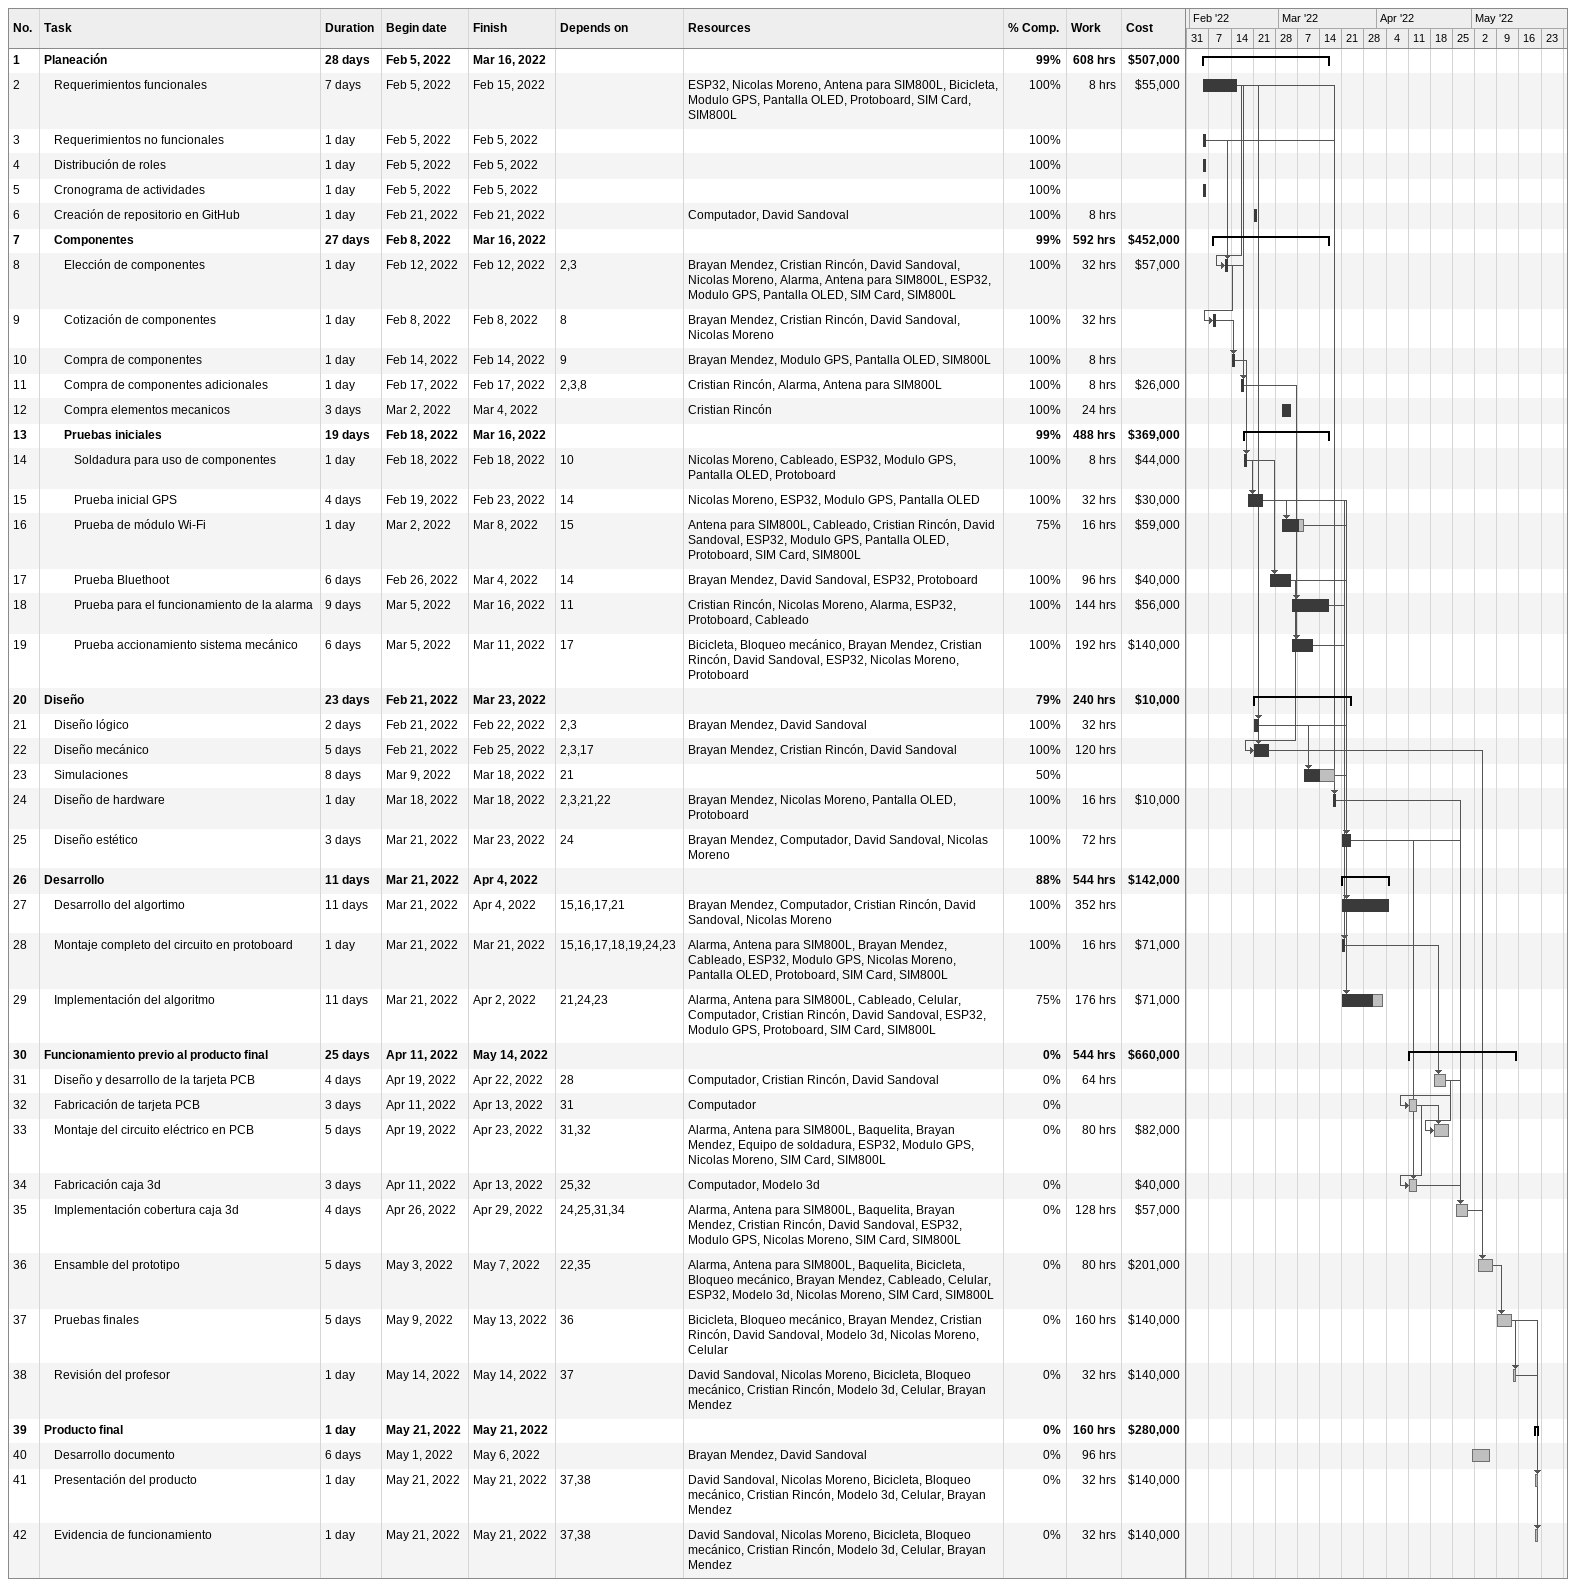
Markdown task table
| ID | Level | Task | Duration | Start | Finish | Predecessors | Resources | % complete | Work (h) | Cost ($) |
|---|---|---|---|---|---|---|---|---|---|---|
| 1 | 1 | **Planeación** | 28d | 2022-02-05 | 2022-03-16 |  |  | 99 | 608 | 507000 |
| 2 | 2 | Requerimientos funcionales | 7d | 2022-02-05 | 2022-02-15 |  | ESP32, Nicolas Moreno, Antena para SIM800L, Bicicleta, Modulo GPS, Pantalla OLED, Protoboard, SIM Card, SIM800L | 100 | 8 | 55000 |
| 3 | 2 | Requerimientos no funcionales | 1d | 2022-02-05 | 2022-02-05 |  |  | 100 |  |  |
| 4 | 2 | Distribución de roles | 1d | 2022-02-05 | 2022-02-05 |  |  | 100 |  |  |
| 5 | 2 | Cronograma de actividades | 1d | 2022-02-05 | 2022-02-05 |  |  | 100 |  |  |
| 6 | 2 | Creación de repositorio en GitHub | 1d | 2022-02-21 | 2022-02-21 |  | Computador, David Sandoval | 100 | 8 |  |
| 7 | 2 | **Componentes** | 27d | 2022-02-08 | 2022-03-16 |  |  | 99 | 592 | 452000 |
| 8 | 3 | Elección de componentes | 1d | 2022-02-12 | 2022-02-12 | 2, 3 | Brayan Mendez, Cristian Rincón, David Sandoval, Nicolas Moreno, Alarma, Antena para SIM800L, ESP32, Modulo GPS, Pantalla OLED, SIM Card, SIM800L | 100 | 32 | 57000 |
| 9 | 3 | Cotización de componentes | 1d | 2022-02-08 | 2022-02-08 | 8 | Brayan Mendez, Cristian Rincón, David Sandoval, Nicolas Moreno | 100 | 32 |  |
| 10 | 3 | Compra de componentes | 1d | 2022-02-14 | 2022-02-14 | 9 | Brayan Mendez, Modulo GPS, Pantalla OLED, SIM800L | 100 | 8 |  |
| 11 | 3 | Compra de componentes adicionales | 1d | 2022-02-17 | 2022-02-17 | 2, 3, 8 | Cristian Rincón, Alarma, Antena para SIM800L | 100 | 8 | 26000 |
| 12 | 3 | Compra elementos mecanicos | 3d | 2022-03-02 | 2022-03-04 |  | Cristian Rincón | 100 | 24 |  |
| 13 | 3 | **Pruebas iniciales** | 19d | 2022-02-18 | 2022-03-16 |  |  | 99 | 488 | 369000 |
| 14 | 4 | Soldadura para uso de componentes | 1d | 2022-02-18 | 2022-02-18 | 10 | Nicolas Moreno, Cableado, ESP32, Modulo GPS, Pantalla OLED, Protoboard | 100 | 8 | 44000 |
| 15 | 4 | Prueba inicial GPS | 4d | 2022-02-19 | 2022-02-23 | 14 | Nicolas Moreno, ESP32, Modulo GPS, Pantalla OLED | 100 | 32 | 30000 |
| 16 | 4 | Prueba de módulo Wi-Fi | 1d | 2022-03-02 | 2022-03-08 | 15 | Antena para SIM800L, Cableado, Cristian Rincón, David Sandoval, ESP32, Modulo GPS, Pantalla OLED, Protoboard, SIM Card, SIM800L | 75 | 16 | 59000 |
| 17 | 4 | Prueba Bluethoot | 6d | 2022-02-26 | 2022-03-04 | 14 | Brayan Mendez, David Sandoval, ESP32, Protoboard | 100 | 96 | 40000 |
| 18 | 4 | Prueba para el funcionamiento de la alarma | 9d | 2022-03-05 | 2022-03-16 | 11 | Cristian Rincón, Nicolas Moreno, Alarma, ESP32, Protoboard, Cableado | 100 | 144 | 56000 |
| 19 | 4 | Prueba accionamiento sistema mecánico | 6d | 2022-03-05 | 2022-03-11 | 17 | Bicicleta, Bloqueo mecánico, Brayan Mendez, Cristian Rincón, David Sandoval, ESP32, Nicolas Moreno, Protoboard | 100 | 192 | 140000 |
| 20 | 1 | **Diseño** | 23d | 2022-02-21 | 2022-03-23 |  |  | 79 | 240 | 10000 |
| 21 | 2 | Diseño lógico | 2d | 2022-02-21 | 2022-02-22 | 2, 3 | Brayan Mendez, David Sandoval | 100 | 32 |  |
| 22 | 2 | Diseño mecánico | 5d | 2022-02-21 | 2022-02-25 | 2, 3, 17 | Brayan Mendez, Cristian Rincón, David Sandoval | 100 | 120 |  |
| 23 | 2 | Simulaciones | 8d | 2022-03-09 | 2022-03-18 | 21 |  | 50 |  |  |
| 24 | 2 | Diseño de hardware | 1d | 2022-03-18 | 2022-03-18 | 2, 3, 21, 22 | Brayan Mendez, Nicolas Moreno, Pantalla OLED, Protoboard | 100 | 16 | 10000 |
| 25 | 2 | Diseño estético | 3d | 2022-03-21 | 2022-03-23 | 24 | Brayan Mendez, Computador, David Sandoval, Nicolas Moreno | 100 | 72 |  |
| 26 | 1 | **Desarrollo** | 11d | 2022-03-21 | 2022-04-04 |  |  | 88 | 544 | 142000 |
| 27 | 2 | Desarrollo del algortimo | 11d | 2022-03-21 | 2022-04-04 | 15, 16, 17, 21 | Brayan Mendez, Computador, Cristian Rincón, David Sandoval, Nicolas Moreno | 100 | 352 |  |
| 28 | 2 | Montaje completo del circuito en protoboard | 1d | 2022-03-21 | 2022-03-21 | 15, 16, 17, 18, 19, 24, 23 | Alarma, Antena para SIM800L, Brayan Mendez, Cableado, ESP32, Modulo GPS, Nicolas Moreno, Pantalla OLED, Protoboard, SIM Card, SIM800L | 100 | 16 | 71000 |
| 29 | 2 | Implementación del algoritmo | 11d | 2022-03-21 | 2022-04-02 | 21, 24, 23 | Alarma, Antena para SIM800L, Cableado, Celular, Computador, Cristian Rincón, David Sandoval, ESP32, Modulo GPS, Protoboard, SIM Card, SIM800L | 75 | 176 | 71000 |
| 30 | 1 | **Funcionamiento previo al producto final** | 25d | 2022-04-11 | 2022-05-14 |  |  | 0 | 544 | 660000 |
| 31 | 2 | Diseño y desarrollo de la tarjeta PCB | 4d | 2022-04-19 | 2022-04-22 | 28 | Computador, Cristian Rincón, David Sandoval | 0 | 64 |  |
| 32 | 2 | Fabricación de tarjeta PCB | 3d | 2022-04-11 | 2022-04-13 | 31 | Computador | 0 |  |  |
| 33 | 2 | Montaje del circuito eléctrico en PCB | 5d | 2022-04-19 | 2022-04-23 | 31, 32 | Alarma, Antena para SIM800L, Baquelita, Brayan Mendez, Equipo de soldadura, ESP32, Modulo GPS, Nicolas Moreno, SIM Card, SIM800L | 0 | 80 | 82000 |
| 34 | 2 | Fabricación caja 3d | 3d | 2022-04-11 | 2022-04-13 | 25, 32 | Computador, Modelo 3d | 0 |  | 40000 |
| 35 | 2 | Implementación cobertura caja 3d | 4d | 2022-04-26 | 2022-04-29 | 24, 25, 31, 34 | Alarma, Antena para SIM800L, Baquelita, Brayan Mendez, Cristian Rincón, David Sandoval, ESP32, Modulo GPS, Nicolas Moreno, SIM Card, SIM800L | 0 | 128 | 57000 |
| 36 | 2 | Ensamble del prototipo | 5d | 2022-05-03 | 2022-05-07 | 22, 35 | Alarma, Antena para SIM800L, Baquelita, Bicicleta, Bloqueo mecánico, Brayan Mendez, Cableado, Celular, ESP32, Modelo 3d, Nicolas Moreno, SIM Card, SIM800L | 0 | 80 | 201000 |
| 37 | 2 | Pruebas finales | 5d | 2022-05-09 | 2022-05-13 | 36 | Bicicleta, Bloqueo mecánico, Brayan Mendez, Cristian Rincón, David Sandoval, Modelo 3d, Nicolas Moreno, Celular | 0 | 160 | 140000 |
| 38 | 2 | Revisión del profesor | 1d | 2022-05-14 | 2022-05-14 | 37 | David Sandoval, Nicolas Moreno, Bicicleta, Bloqueo mecánico, Cristian Rincón, Modelo 3d, Celular, Brayan Mendez | 0 | 32 | 140000 |
| 39 | 1 | **Producto final** | 1d | 2022-05-21 | 2022-05-21 |  |  | 0 | 160 | 280000 |
| 40 | 2 | Desarrollo documento | 6d | 2022-05-01 | 2022-05-06 |  | Brayan Mendez, David Sandoval | 0 | 96 |  |
| 41 | 2 | Presentación del producto | 1d | 2022-05-21 | 2022-05-21 | 37, 38 | David Sandoval, Nicolas Moreno, Bicicleta, Bloqueo mecánico, Cristian Rincón, Modelo 3d, Celular, Brayan Mendez | 0 | 32 | 140000 |
| 42 | 2 | Evidencia de funcionamiento | 1d | 2022-05-21 | 2022-05-21 | 37, 38 | David Sandoval, Nicolas Moreno, Bicicleta, Bloqueo mecánico, Cristian Rincón, Modelo 3d, Celular, Brayan Mendez | 0 | 32 | 140000 |
